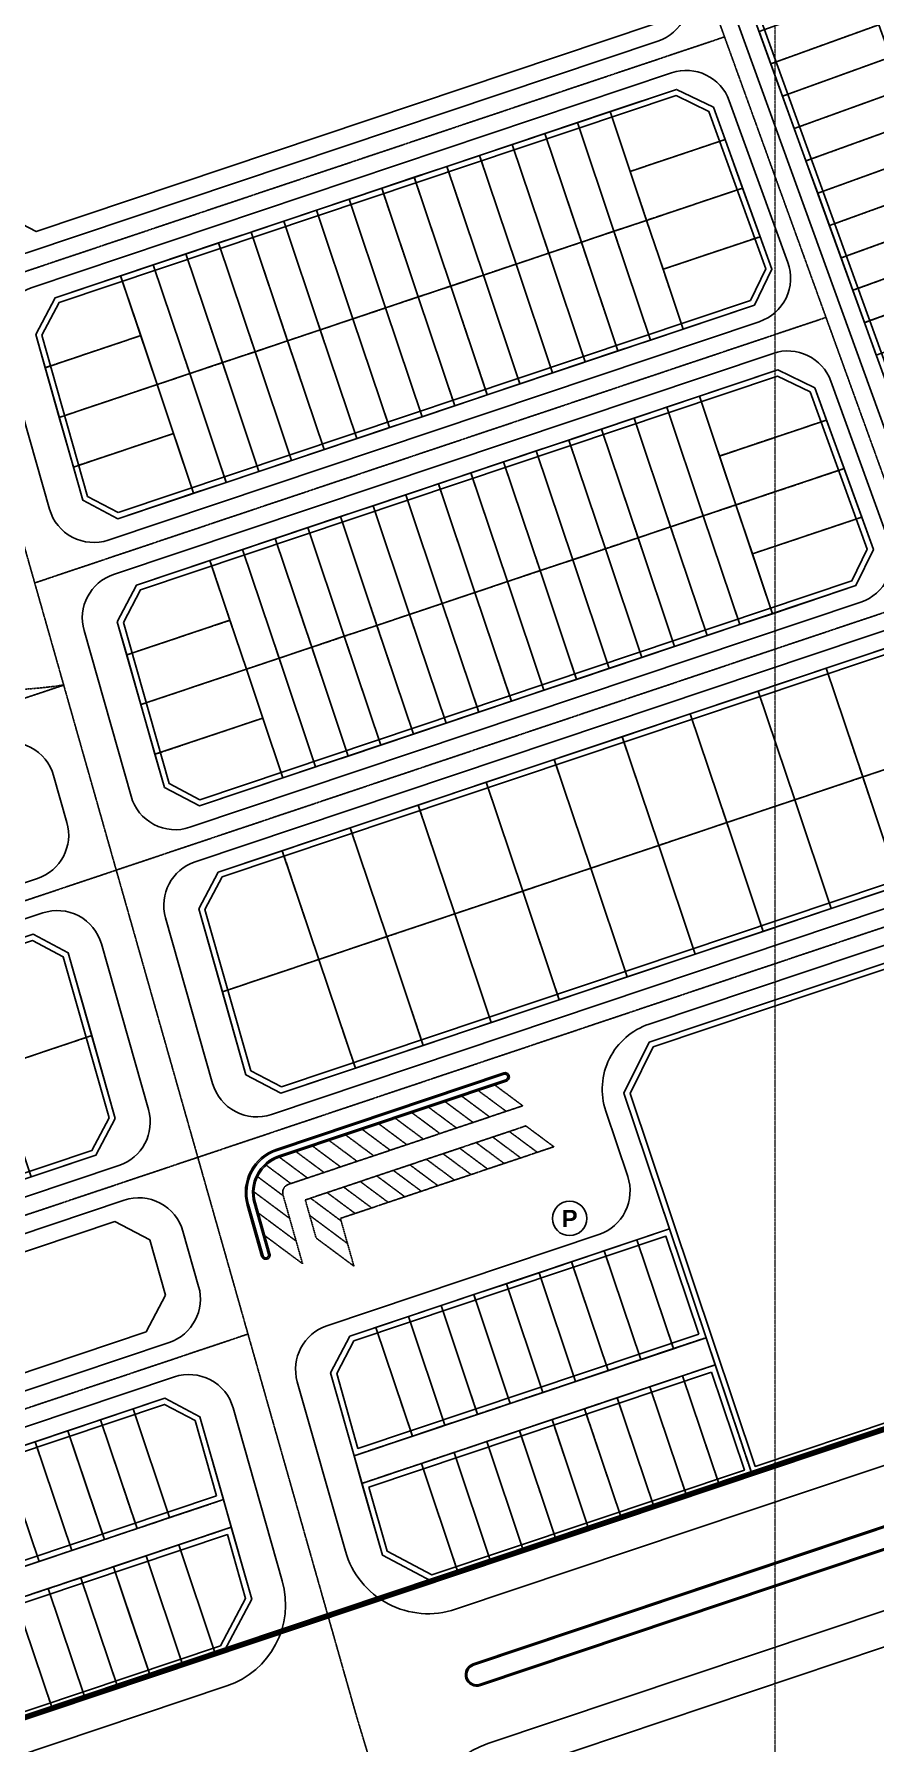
# Model space of a CAD drawing. Header units: millimetres. Extents: x 403824132 to 733479728, y 1974822364 to 2151530530.
# Drawn here: x 568302657 to 568449682, y 2062794465 to 2063093394 of the extents above; entities that cross this region are included whole.
import ezdxf
from ezdxf.enums import TextEntityAlignment as Align

# ---------------------------------------------------------------- set-up
doc = ezdxf.new("R2010")
doc.units = ezdxf.units.MM
for name, pattern in [('ACAD_ISO10W100', [18.5, 12, -3, 0.5, -3]), ('CENTER', [3, 1.5, -0.5, 0.5, -0.5]), ('DOT', [0.25, 0, -0.25]), ('HIDDEN', [0.75, 0.5, -0.25])]:
    doc.linetypes.add(name, pattern=pattern)
doc.layers.add('boDnv', color=54, linetype='Continuous', lineweight=25)
doc.layers.add('E- RANH GIOI', color=1, linetype='CENTER', lineweight=13)
for name, color, linetype in [('BoThamCo', 94, 'Continuous'), ('ChiaLo', 128, 'CENTER'), ('datOBt', 42, 'Continuous'), ('datoHonHop', 42, 'Continuous'), ('datOlienke', 42, 'Continuous'), ('ghi_chu', 7, 'Continuous'), ('LogDg', 7, 'Continuous'), ('loKBT', 42, 'Continuous'), ('LoLK', 6, 'Continuous'), ('RANHGIOI', 2, 'HIDDEN'), ('TimDg', 222, 'Continuous'), ('ViaHeS', 32, 'Continuous')]:
    doc.layers.add(name, color=color, linetype=linetype)
doc.styles.add('ARIALB', font='', dxfattribs={"width": 0.75})
doc.styles.add('rms', font='romans.shx', dxfattribs={"width": 0.7, "bigfont": 'vns.shx'})
doc.styles.get('ARIALB').set_extended_font_data('.VnArialH', bold=True)
doc.linetypes.add('ADL', pattern='A,0.125,-0.15,["++",rms,S=0.5,R=0,X=0,Y=-0.2245],-1.35,1.125', length=2.75)

# ---------------------------------------------------------------- blocks, each defined once
blk = doc.blocks.new('dsl')
at = {"color": 158, "linetype": 'DOT'}
blk.add_wipeout([(0, 1.5), (0.34, 1.46), (0.73, 1.31), (1.02, 1.1), (1.23, 0.85), (1.35, 0.64), (1.44, 0.41), (1.5, 0), (1.44, -0.42), (1.33, -0.7), (1.15, -0.96), (0.91, -1.19), (0.61, -1.37), (0.38, -1.45), (0, -1.5), (-0.46, -1.43), (-0.79, -1.27), (-1.14, -0.97), (-1.32, -0.72), (-1.43, -0.46), (-1.49, -0.14), (-1.5, 0), (-1.46, 0.34), (-1.34, 0.68), (-1.17, 0.94), (-0.92, 1.19), (-0.63, 1.36), (-0.25, 1.48)], dxfattribs=at).dxf.layer = 'ghi_chu'
at = {"layer": 'ghi_chu', "color": 32}
blk.add_circle((0, 0), 1.5, dxfattribs=at)
at = {"layer": 'ghi_chu', "style": 'ARIALB'}
blk.add_attdef('01', text='', height=1.5, dxfattribs=at).set_placement((0, -0.75), align=Align.CENTER)

msp = doc.modelspace()

# ---------------------------------------------------------------- linework, layer by layer
at = {"layer": 'boDnv', "color": 10, "linetype": 'ADL', "ltscale": 0.25, "elevation": 0}
for points in [[(568467384, 2063005016), (568461658, 2063007782), (568419491, 2063124366), (568422150, 2063130037), (568449674, 2063139992), (568455346, 2063137334), (568497825, 2063019885), (568495143, 2063014332)], [(568317373, 2063009708), (568427915, 2063046805), (568430598, 2063052358), (568420639, 2063079893), (568414913, 2063082659), (568307013, 2063046448), (568304002, 2063040737), (568312007, 2063012537)], [(568438389, 2063030816), (568432663, 2063033582), (568321277, 2062996201), (568318265, 2062990489), (568326270, 2062962290), (568331636, 2062959460), (568445666, 2062997728), (568448348, 2063003281)], [(568345900, 2062909213), (568340534, 2062912042), (568332529, 2062940242), (568335540, 2062945954), (568499890, 2063001109), (568505616, 2062998343), (568515575, 2062970808), (568512893, 2062965255)], [(568315756, 2062903798), (568312745, 2062898086), (568193750, 2062858152), (568188142, 2062860942), (568178830, 2062888691), (568181620, 2062894299), (568302385, 2062934827), (568307751, 2062931998)], [(568421128, 2062859316), (568361209, 2062839208), (568364399, 2062827973), (568372215, 2062823851), (568426874, 2062842194)], [(568334530, 2062837663), (568330793, 2062850829), (568325427, 2062853658), (568208434, 2062814396), (568205645, 2062808788), (568209982, 2062795865)], [(568335256, 2062811448), (568339621, 2062819728), (568336450, 2062830899), (568212216, 2062789207), (568216553, 2062776284), (568222161, 2062773494)]]:
    msp.add_lwpolyline(points, close=True, dxfattribs=at)
msp.add_lwpolyline([(568519119, 2062884102, -0.1211185), (568529260, 2062906857, 0.2573061), (568532131, 2062925034), (568523367, 2062949266), (568517641, 2062952031), (568410935, 2062916222), (568406882, 2062908073), (568428776, 2062842833), (568477395, 2062859149, 0.0079745), (568506996, 2062869611, 0.2651941)], format="xyb", close=True, dxfattribs=at)
at = {"layer": 'BoThamCo', "elevation": 0}
for points in [[(568413934, 2063101379), (568406932, 2063120741), (568400390, 2063124122), (568292938, 2063094406), (568289473, 2063088242), (568296895, 2063062097), (568303021, 2063058867), (568410885, 2063095065)], [(568322223, 2062866342), (568325609, 2062872764), (568322863, 2062882438), (568316737, 2062885668), (568268847, 2062869596), (568265687, 2062863244), (568268880, 2062853732), (568275232, 2062850572)]]:
    msp.add_lwpolyline(points, close=True, dxfattribs=at)
for points in [[(568345150, 2062898113, 0.4004581), (568340143, 2062888618), (568342681, 2062879679, 0.4142136), (568343300, 2062879333, 0.4142136), (568343646, 2062879953), (568341109, 2062888892, -0.4004581), (568345469, 2062897162), (568385170, 2062910485, 0.4142136), (568385486, 2062911121, 0.4142136), (568384851, 2062911437)], [(568484019, 2062839412, 0.0100223), (568521951, 2062852993, 0.9907412), (568520671, 2062856263, -0.0100142), (568482902, 2062842741), (568379519, 2062808046, 1), (568380636, 2062804717)]]:
    msp.add_lwpolyline(points, format="xyb", close=True, dxfattribs=at)
at = {"layer": 'ChiaLo', "ltscale": 5, "elevation": 0}
for points in [[(568431500, 2063088213), (568469242, 2063101863)], [(568433548, 2063082551), (568471289, 2063096202)], [(568435595, 2063076890), (568473337, 2063090541)], [(568437643, 2063071229), (568475384, 2063084879)], [(568416155, 2063041800), (568403386, 2063079849)], [(568439691, 2063065568), (568477432, 2063079218)], [(568404740, 2063037969), (568391971, 2063076018)], [(568410447, 2063039885), (568397679, 2063077933)], [(568399033, 2063036054), (568386264, 2063074103)], [(568423492, 2063074954), (568406897, 2063069385)], [(568441738, 2063059906), (568479480, 2063073557)], [(568387618, 2063032223), (568374849, 2063070272)], [(568393326, 2063034139), (568380557, 2063072187)], [(568381911, 2063030308), (568369142, 2063068357)], [(568443786, 2063054245), (568481527, 2063067896)], [(568426564, 2063066460), (568307043, 2063026349)], [(568370496, 2063026477), (568357727, 2063064526)], [(568376204, 2063028393), (568363435, 2063066441)], [(568359082, 2063022647), (568346313, 2063060695)], [(568364789, 2063024562), (568352020, 2063062611)], [(568445833, 2063048584), (568483575, 2063062235)], [(568353374, 2063020731), (568340605, 2063058780)], [(568429636, 2063057966), (568412643, 2063052263)], [(568341960, 2063016901), (568329191, 2063054949)], [(568347667, 2063018816), (568334898, 2063056865)], [(568447881, 2063042923), (568485622, 2063056573)], [(568336252, 2063014985), (568323484, 2063053034)], [(568330545, 2063013070), (568317776, 2063051119)], [(568321288, 2063040655), (568304574, 2063035046)], [(568426065, 2062990092), (568413296, 2063028140)], [(568431772, 2062992007), (568419003, 2063030056)], [(568420357, 2062988176), (568407588, 2063026225)], [(568441242, 2063025877), (568422514, 2063019592)], [(568327034, 2063023533), (568309511, 2063017653)], [(568408943, 2062984346), (568396174, 2063022394)], [(568414650, 2062986261), (568401881, 2063024310)], [(568403235, 2062982430), (568390466, 2063020479)], [(568444315, 2063017383), (568321306, 2062976102)], [(568391821, 2062978600), (568379052, 2063016648)], [(568397528, 2062980515), (568384759, 2063018564)], [(568380406, 2062974769), (568367637, 2063012818)], [(568386113, 2062976684), (568373344, 2063014733)], [(568374699, 2062972853), (568361930, 2063010902)], [(568363284, 2062969023), (568350515, 2063007072)], [(568368991, 2062970938), (568356222, 2063008987)], [(568447387, 2063008889), (568428260, 2063002470)], [(568357577, 2062967107), (568344808, 2063005156)], [(568346162, 2062963277), (568333393, 2063001325)], [(568351870, 2062965192), (568339101, 2063003241)], [(568336905, 2062990862), (568318838, 2062984799)], [(568511542, 2062984910), (568335570, 2062925855)], [(568441180, 2062982464), (568453949, 2062944415)], [(568429290, 2062978474), (568442059, 2062940425)], [(568417399, 2062974483), (568430168, 2062936435)], [(568342651, 2062973740), (568323775, 2062967406)], [(568405509, 2062970493), (568418278, 2062932444)], [(568393619, 2062966503), (568406388, 2062928454)], [(568381729, 2062962513), (568394498, 2062924464)], [(568369838, 2062958522), (568382607, 2062920473)], [(568357948, 2062954532), (568370717, 2062916483)], [(568346058, 2062950542), (568358827, 2062912493)], [(568312715, 2062918185), (568182535, 2062874497)], [(568413779, 2062884367), (568420163, 2062865343), (568358611, 2062844686)], [(568408072, 2062882452), (568414456, 2062863427)], [(568396657, 2062878621), (568403041, 2062859597)], [(568402364, 2062880536), (568408749, 2062861512)], [(568390950, 2062876706), (568397334, 2062857681)], [(568379535, 2062872875), (568385920, 2062853851)], [(568385242, 2062874790), (568391627, 2062855766)], [(568373828, 2062870960), (568380212, 2062851935)], [(568362413, 2062867129), (568368798, 2062848105)], [(568368120, 2062869044), (568374505, 2062850020)], [(568359983, 2062839855), (568421760, 2062860587), (568428144, 2062841562)], [(568416052, 2062858671), (568422437, 2062839647)], [(568404638, 2062854841), (568411022, 2062835816)], [(568410345, 2062856756), (568416729, 2062837732)], [(568319965, 2062852884), (568326349, 2062833859)], [(568398930, 2062852925), (568405315, 2062833901)], [(568308550, 2062849053), (568314935, 2062830029)], [(568314258, 2062850968), (568320642, 2062831944)], [(568387516, 2062849095), (568393900, 2062830070)], [(568393223, 2062851010), (568399607, 2062831986)], [(568302843, 2062847138), (568309228, 2062828113)], [(568376101, 2062845264), (568382486, 2062826240)], [(568381808, 2062847179), (568388193, 2062828155)], [(568297136, 2062845222), (568303520, 2062826198)], [(568370394, 2062843349), (568376778, 2062824324)], [(568335757, 2062837016), (568209350, 2062794595)], [(568337128, 2062832185), (568210946, 2062789839)], [(568327946, 2062829103), (568334330, 2062810079)], [(568316531, 2062825273), (568322915, 2062806248)], [(568322238, 2062827188), (568328623, 2062808164)], [(568305116, 2062821442), (568311501, 2062802417)], [(568310824, 2062823357), (568317208, 2062804333)], [(568299409, 2062819527), (568305794, 2062800502)]]:
    msp.add_lwpolyline(points, dxfattribs=at)
at = {"layer": 'datOBt', "elevation": 0}
for points in [[(568345812, 2062908125), (568339686, 2062911355), (568331454, 2062940355), (568334840, 2062946777), (568499959, 2063002190), (568506421, 2062999068), (568516663, 2062970752), (568513613, 2062964438)], [(568316831, 2062903685), (568313445, 2062897263), (568193675, 2062857069), (568187323, 2062860229), (568177746, 2062888765), (568180906, 2062895118), (568302473, 2062935915), (568308599, 2062932685)]]:
    msp.add_lwpolyline(points, close=True, dxfattribs=at)
at = {"layer": 'datoHonHop', "linetype": 'ByBlock', "elevation": 0}
msp.add_lwpolyline([(568520107, 2062883925, -0.1211185), (568530053, 2062906241, 0.2573061), (568533075, 2062925375), (568524171, 2062949991), (568517709, 2062953113), (568410222, 2062917041), (568405798, 2062908148), (568428144, 2062841562), (568477715, 2062858198, 0.0079745), (568507345, 2062868671, 0.2651941)], format="xyb", close=True, dxfattribs=at)
at = {"layer": 'datOlienke', "elevation": 0}
for points in [[(568467315, 2063003935), (568460853, 2063007057), (568418406, 2063124415), (568421418, 2063130839), (568449724, 2063141077), (568456148, 2063138066), (568498912, 2063019829), (568495862, 2063013515)], [(568317285, 2063008620), (568428635, 2063045988), (568431685, 2063052302), (568421443, 2063080618), (568414981, 2063083740), (568306313, 2063047271), (568302927, 2063040849), (568311159, 2063011850)], [(568439194, 2063031541), (568432731, 2063034663), (568320576, 2062997024), (568317190, 2062990602), (568325422, 2062961602), (568331548, 2062958372), (568446386, 2062996911), (568449435, 2063003225)], [(568421760, 2062860587), (568359983, 2062839855), (568363551, 2062827285), (568372127, 2062822763), (568428144, 2062841562)], [(568335757, 2062837016), (568331641, 2062851516), (568325515, 2062854746), (568207721, 2062815215), (568204561, 2062808863), (568209350, 2062794595)], [(568335956, 2062810624), (568340696, 2062819616), (568337128, 2062832185), (568210946, 2062789839), (568215734, 2062775570), (568222086, 2062772410)]]:
    msp.add_lwpolyline(points, close=True, dxfattribs=at)
at = {"layer": 'E- RANH GIOI'}
msp.add_lwpolyline([(568432268, 2063350418), (569127178, 2063350418), (569127178, 2062762666), (568432268, 2062762666)], close=True, dxfattribs=at)
at = {"layer": 'LogDg', "elevation": 0}
for points in [[(568420394, 2063133670), (568451531, 2063144932, -0.4142136), (568461809, 2063140113), (568504557, 2063021922, -0.4210432), (568499562, 2063011582), (568468164, 2063001045, -0.4074168), (568458062, 2063005924), (568415576, 2063123392, -0.4142136)], [(568289268, 2063096514), (568399947, 2063127122, -0.3917686), (568409635, 2063122116), (568416725, 2063102514, -0.4210432), (568411730, 2063092174), (568301352, 2063055132, -0.4281041), (568291076, 2063060550), (568283686, 2063086585, -0.4162015)], [(568319604, 2062960055, 0.4281041), (568329879, 2062954637), (568447231, 2062994020, 0.4210432), (568452226, 2063004360), (568441985, 2063032674, 0.4074168), (568431883, 2063037553), (568316543, 2062998846, 0.4004581), (568311375, 2062989044)], [(568330806, 2062948598, 0.4004581), (568325638, 2062938797), (568333867, 2062909808, 0.4281041), (568344143, 2062904390), (568517313, 2062962505, 0.4210432), (568522307, 2062972845), (568512067, 2063001159, 0.4074168), (568501965, 2063006038)], [(568224002, 2062766703), (568336363, 2062804411, 0.4004581), (568346053, 2062822789), (568337459, 2062853064, 0.4281041), (568327184, 2062858481), (568206764, 2062818069, 0.4142136), (568201708, 2062807905), (568213838, 2062771759, 0.4142136)], [(568484099, 2062839174, 0.0100229), (568522043, 2062852759, 0.9913355), (568520582, 2062856498, -0.0100142), (568482822, 2062842979), (568379439, 2062808284, 1), (568380716, 2062804479)]]:
    msp.add_lwpolyline(points, format="xyb", close=True, dxfattribs=at)
for points in [[(568424235, 2063081751, 0.4074168), (568414133, 2063086630), (568302279, 2063049093, 0.4004581), (568297111, 2063039291), (568305340, 2063010302, 0.4281041), (568315616, 2063004884), (568429481, 2063043097, 0.4210432), (568434475, 2063053437), (568424235, 2063081751)], [(568252822, 2062986932, -0.2193632), (568257430, 2062982041), (568262655, 2062966473, 0.4142136), (568272818, 2062961417), (568295776, 2062969122, -0.4281041), (568306052, 2062963704), (568308383, 2062955491, -0.4004581), (568303215, 2062945689), (568178033, 2062903679, -0.4142136), (568167870, 2062908734), (568142743, 2062983607, -0.4208282), (568147317, 2062992549, -0.1728138), (568249261, 2062988368), (568252822, 2062986932)], [(568322647, 2062905243), (568314418, 2062934232, 0.4281041), (568304142, 2062939650), (568179949, 2062897971, 0.4142136), (568174893, 2062887808), (568184470, 2062859271, 0.4142136), (568194633, 2062854215), (568317479, 2062895442, 0.4004581), (568322647, 2062905243)], [(568345070, 2062898351, 0.4004581), (568339902, 2062888549), (568342440, 2062879610, 0.4142136), (568343369, 2062879092, 0.4142136), (568343887, 2062880021), (568341350, 2062888960, -0.4004581), (568345549, 2062896924), (568385250, 2062910248, 0.4142136), (568385724, 2062911200, 0.4142136), (568384771, 2062911674), (568345070, 2062898351)], [(568328682, 2062883985), (568331425, 2062874322, -0.4004581), (568326257, 2062864520), (568276190, 2062847718, -0.4142136), (568266026, 2062852774), (568262834, 2062862286, -0.4142136), (568267890, 2062872450), (568318406, 2062889403, -0.4281041), (568328682, 2062883985)], [(568487267, 2062829653), (568382007, 2062794328, 0.4052568), (568372386, 2062775712), (568381315, 2062746128), (568369788, 2062742649), (568361233, 2062770995, 0.4232274), (568342037, 2062780915), (568255374, 2062751831, 0.4065199), (568250253, 2062741869), (568264535, 2062695280), (568255901, 2062692634), (568241813, 2062738591, 0.4219493), (568231585, 2062743848), (568104688, 2062701262, 0.3468311), (568099246, 2062692943), (568100270, 2062681382, 0.1098508), (568109755, 2062651486), (568104549, 2062648463, -0.1098508), (568094274, 2062680850)]]:
    msp.add_lwpolyline(points, format="xyb", dxfattribs=at)
at = {"layer": 'loKBT', "elevation": 0}
for points in [[(568453070, 2062986454), (568441180, 2062982464), (568447564, 2062963440), (568459454, 2062967430)], [(568441180, 2062982464), (568429290, 2062978474), (568435674, 2062959449), (568447564, 2062963440)], [(568429290, 2062978474), (568417399, 2062974483), (568423784, 2062955459), (568435674, 2062959449)], [(568417399, 2062974483), (568405509, 2062970493), (568411894, 2062951469), (568423784, 2062955459)], [(568405509, 2062970493), (568393619, 2062966503), (568400003, 2062947478), (568411894, 2062951469)], [(568393619, 2062966503), (568381729, 2062962513), (568388113, 2062943488), (568400003, 2062947478)], [(568459454, 2062967430), (568447564, 2062963440), (568453949, 2062944415), (568465839, 2062948406)], [(568381729, 2062962513), (568369838, 2062958522), (568376223, 2062939498), (568388113, 2062943488)], [(568447564, 2062963440), (568435674, 2062959449), (568442059, 2062940425), (568453949, 2062944415)], [(568435674, 2062959449), (568423784, 2062955459), (568430168, 2062936435), (568442059, 2062940425)], [(568369838, 2062958522), (568357948, 2062954532), (568364333, 2062935508), (568376223, 2062939498)], [(568357948, 2062954532), (568346058, 2062950542), (568352442, 2062931517), (568364333, 2062935508)], [(568423784, 2062955459), (568411894, 2062951469), (568418278, 2062932444), (568430168, 2062936435)], [(568346058, 2062950542), (568334840, 2062946777), (568331454, 2062940355), (568335570, 2062925855), (568352442, 2062931517)], [(568411894, 2062951469), (568400003, 2062947478), (568406388, 2062928454), (568418278, 2062932444)], [(568400003, 2062947478), (568388113, 2062943488), (568394498, 2062924464), (568406388, 2062928454)], [(568388113, 2062943488), (568376223, 2062939498), (568382607, 2062920473), (568394498, 2062924464)], [(568376223, 2062939498), (568364333, 2062935508), (568370717, 2062916483), (568382607, 2062920473)], [(568308599, 2062932685), (568302473, 2062935915), (568289345, 2062931509), (568295730, 2062912485), (568312715, 2062918185)], [(568364333, 2062935508), (568352442, 2062931517), (568358827, 2062912493), (568370717, 2062916483)], [(568352442, 2062931517), (568335570, 2062925855), (568339686, 2062911355), (568345812, 2062908125), (568358827, 2062912493)], [(568312715, 2062918185), (568295730, 2062912485), (568302114, 2062893460), (568313445, 2062897263), (568316831, 2062903685)]]:
    msp.add_lwpolyline(points, close=True, dxfattribs=at)
at = {"layer": 'LoLK', "elevation": 0}
for points in [[(568448323, 2063100699), (568429453, 2063093874), (568431500, 2063088213), (568450371, 2063095038)], [(568450371, 2063095038), (568431500, 2063088213), (568433548, 2063082551), (568452419, 2063089377)], [(568454466, 2063083715), (568452419, 2063089377), (568433548, 2063082551), (568435595, 2063076890)], [(568421443, 2063080618), (568414981, 2063083740), (568403386, 2063079849), (568406897, 2063069385), (568423492, 2063074954)], [(568454466, 2063083715), (568435595, 2063076890), (568437643, 2063071229), (568456514, 2063078054)], [(568403386, 2063079849), (568397679, 2063077933), (568404063, 2063058909), (568409770, 2063060824), (568406897, 2063069385)], [(568391971, 2063076018), (568386264, 2063074103), (568392648, 2063055078), (568398356, 2063056994)], [(568397679, 2063077933), (568391971, 2063076018), (568398356, 2063056994), (568404063, 2063058909)], [(568456514, 2063078054), (568437643, 2063071229), (568439691, 2063065568), (568458561, 2063072393)], [(568386264, 2063074103), (568380557, 2063072187), (568386941, 2063053163), (568392648, 2063055078)], [(568423492, 2063074954), (568406897, 2063069385), (568409770, 2063060824), (568426564, 2063066460)], [(568374849, 2063070272), (568369142, 2063068357), (568375526, 2063049332), (568381234, 2063051248)], [(568380557, 2063072187), (568374849, 2063070272), (568381234, 2063051248), (568386941, 2063053163)], [(568458561, 2063072393), (568439691, 2063065568), (568441738, 2063059906), (568460609, 2063066732)], [(568369142, 2063068357), (568363435, 2063066441), (568369819, 2063047417), (568375526, 2063049332)], [(568460609, 2063066732), (568441738, 2063059906), (568443786, 2063054245), (568462656, 2063061071)], [(568357727, 2063064526), (568352020, 2063062611), (568358405, 2063043586), (568364112, 2063045502)], [(568363435, 2063066441), (568357727, 2063064526), (568364112, 2063045502), (568369819, 2063047417)], [(568426564, 2063066460), (568409770, 2063060824), (568412643, 2063052263), (568429636, 2063057966)], [(568346313, 2063060695), (568340605, 2063058780), (568346990, 2063039756), (568352697, 2063041671)], [(568352020, 2063062611), (568346313, 2063060695), (568352697, 2063041671), (568358405, 2063043586)], [(568409770, 2063060824), (568404063, 2063058909), (568410447, 2063039885), (568416155, 2063041800), (568412643, 2063052263)], [(568462656, 2063061071), (568443786, 2063054245), (568445833, 2063048584), (568464704, 2063055409)], [(568340605, 2063058780), (568334898, 2063056865), (568341283, 2063037840), (568346990, 2063039756)], [(568404063, 2063058909), (568398356, 2063056994), (568404740, 2063037969), (568410447, 2063039885)], [(568431685, 2063052302), (568429636, 2063057966), (568412643, 2063052263), (568416155, 2063041800), (568428635, 2063045988)], [(568329191, 2063054949), (568323484, 2063053034), (568329868, 2063034010), (568335575, 2063035925)], [(568334898, 2063056865), (568329191, 2063054949), (568335575, 2063035925), (568341283, 2063037840)], [(568392648, 2063055078), (568386941, 2063053163), (568393326, 2063034139), (568399033, 2063036054)], [(568398356, 2063056994), (568392648, 2063055078), (568399033, 2063036054), (568404740, 2063037969)], [(568464704, 2063055409), (568445833, 2063048584), (568447881, 2063042923), (568466752, 2063049748)], [(568323484, 2063053034), (568317776, 2063051119), (568324161, 2063032094), (568329868, 2063034010)], [(568386941, 2063053163), (568381234, 2063051248), (568387618, 2063032223), (568393326, 2063034139)], [(568317776, 2063051119), (568306313, 2063047271), (568302927, 2063040849), (568304574, 2063035046), (568321288, 2063040655)], [(568375526, 2063049332), (568369819, 2063047417), (568376204, 2063028393), (568381911, 2063030308)], [(568381234, 2063051248), (568375526, 2063049332), (568381911, 2063030308), (568387618, 2063032223)], [(568468799, 2063044087), (568466752, 2063049748), (568447881, 2063042923), (568449928, 2063037262)], [(568369819, 2063047417), (568364112, 2063045502), (568370496, 2063026477), (568376204, 2063028393)], [(568358405, 2063043586), (568352697, 2063041671), (568359082, 2063022647), (568364789, 2063024562)], [(568364112, 2063045502), (568358405, 2063043586), (568364789, 2063024562), (568370496, 2063026477)], [(568321288, 2063040655), (568304574, 2063035046), (568307043, 2063026349), (568324161, 2063032094)], [(568346990, 2063039756), (568341283, 2063037840), (568347667, 2063018816), (568353374, 2063020731)], [(568352697, 2063041671), (568346990, 2063039756), (568353374, 2063020731), (568359082, 2063022647)], [(568341283, 2063037840), (568335575, 2063035925), (568341960, 2063016901), (568347667, 2063018816)], [(568329868, 2063034010), (568324161, 2063032094), (568330545, 2063013070), (568336252, 2063014985)], [(568335575, 2063035925), (568329868, 2063034010), (568336252, 2063014985), (568341960, 2063016901)], [(568439194, 2063031541), (568432731, 2063034663), (568419003, 2063030056), (568422514, 2063019592), (568441242, 2063025877)], [(568324161, 2063032094), (568307043, 2063026349), (568309511, 2063017653), (568327034, 2063023533)], [(568413296, 2063028140), (568407588, 2063026225), (568413973, 2063007201), (568419680, 2063009116)], [(568419003, 2063030056), (568413296, 2063028140), (568419680, 2063009116), (568425387, 2063011031)], [(568407588, 2063026225), (568401881, 2063024310), (568408265, 2063005285), (568413973, 2063007201)], [(568441242, 2063025877), (568422514, 2063019592), (568425387, 2063011031), (568444315, 2063017383)], [(568327034, 2063023533), (568309511, 2063017653), (568311159, 2063011850), (568317285, 2063008620), (568330545, 2063013070)], [(568396174, 2063022394), (568390466, 2063020479), (568396851, 2063001455), (568402558, 2063003370)], [(568401881, 2063024310), (568396174, 2063022394), (568402558, 2063003370), (568408265, 2063005285)], [(568390466, 2063020479), (568384759, 2063018564), (568391144, 2062999539), (568396851, 2063001455)], [(568379052, 2063016648), (568373344, 2063014733), (568379729, 2062995709), (568385436, 2062997624)], [(568384759, 2063018564), (568379052, 2063016648), (568385436, 2062997624), (568391144, 2062999539)], [(568444315, 2063017383), (568425387, 2063011031), (568428260, 2063002470), (568447387, 2063008889)], [(568367637, 2063012818), (568361930, 2063010902), (568368314, 2062991878), (568374022, 2062993793)], [(568373344, 2063014733), (568367637, 2063012818), (568374022, 2062993793), (568379729, 2062995709)], [(568361930, 2063010902), (568356222, 2063008987), (568362607, 2062989962), (568368314, 2062991878)], [(568425387, 2063011031), (568419680, 2063009116), (568426065, 2062990092), (568431772, 2062992007)], [(568350515, 2063007072), (568344808, 2063005156), (568351192, 2062986132), (568356900, 2062988047)], [(568356222, 2063008987), (568350515, 2063007072), (568356900, 2062988047), (568362607, 2062989962)], [(568413973, 2063007201), (568408265, 2063005285), (568414650, 2062986261), (568420357, 2062988176)], [(568419680, 2063009116), (568413973, 2063007201), (568420357, 2062988176), (568426065, 2062990092)], [(568449435, 2063003225), (568447387, 2063008889), (568428260, 2063002470), (568431772, 2062992007), (568446386, 2062996911)], [(568344808, 2063005156), (568339101, 2063003241), (568345485, 2062984216), (568351192, 2062986132)], [(568408265, 2063005285), (568402558, 2063003370), (568408943, 2062984346), (568414650, 2062986261)], [(568333393, 2063001325), (568320576, 2062997024), (568317190, 2062990602), (568318838, 2062984799), (568336905, 2062990862)], [(568339101, 2063003241), (568333393, 2063001325), (568336905, 2062990862), (568339778, 2062982301), (568345485, 2062984216)], [(568396851, 2063001455), (568391144, 2062999539), (568397528, 2062980515), (568403235, 2062982430)], [(568402558, 2063003370), (568396851, 2063001455), (568403235, 2062982430), (568408943, 2062984346)], [(568391144, 2062999539), (568385436, 2062997624), (568391821, 2062978600), (568397528, 2062980515)], [(568379729, 2062995709), (568374022, 2062993793), (568380406, 2062974769), (568386113, 2062976684)], [(568385436, 2062997624), (568379729, 2062995709), (568386113, 2062976684), (568391821, 2062978600)], [(568368314, 2062991878), (568362607, 2062989962), (568368991, 2062970938), (568374699, 2062972853)], [(568374022, 2062993793), (568368314, 2062991878), (568374699, 2062972853), (568380406, 2062974769)], [(568336905, 2062990862), (568318838, 2062984799), (568321306, 2062976102), (568339778, 2062982301)], [(568362607, 2062989962), (568356900, 2062988047), (568363284, 2062969023), (568368991, 2062970938)], [(568351192, 2062986132), (568345485, 2062984216), (568351870, 2062965192), (568357577, 2062967107)], [(568356900, 2062988047), (568351192, 2062986132), (568357577, 2062967107), (568363284, 2062969023)], [(568345485, 2062984216), (568339778, 2062982301), (568342651, 2062973740), (568346162, 2062963277), (568351870, 2062965192)], [(568339778, 2062982301), (568321306, 2062976102), (568323775, 2062967406), (568342651, 2062973740)], [(568342651, 2062973740), (568323775, 2062967406), (568325422, 2062961602), (568331548, 2062958372), (568346162, 2062963277)], [(568413779, 2062884367), (568408072, 2062882452), (568414456, 2062863427), (568420163, 2062865343)], [(568408072, 2062882452), (568402364, 2062880536), (568408749, 2062861512), (568414456, 2062863427)], [(568396657, 2062878621), (568390950, 2062876706), (568397334, 2062857681), (568403041, 2062859597)], [(568402364, 2062880536), (568396657, 2062878621), (568403041, 2062859597), (568408749, 2062861512)], [(568390950, 2062876706), (568385242, 2062874790), (568391627, 2062855766), (568397334, 2062857681)], [(568379535, 2062872875), (568373828, 2062870960), (568380212, 2062851935), (568385920, 2062853851)], [(568385242, 2062874790), (568379535, 2062872875), (568385920, 2062853851), (568391627, 2062855766)], [(568373828, 2062870960), (568368120, 2062869044), (568374505, 2062850020), (568380212, 2062851935)], [(568362413, 2062867129), (568357881, 2062865608), (568354495, 2062859186), (568358611, 2062844686), (568368798, 2062848105)], [(568368120, 2062869044), (568362413, 2062867129), (568368798, 2062848105), (568374505, 2062850020)], [(568421760, 2062860587), (568416052, 2062858671), (568422437, 2062839647), (568428144, 2062841562)], [(568416052, 2062858671), (568410345, 2062856756), (568416729, 2062837732), (568422437, 2062839647)], [(568331641, 2062851516), (568325515, 2062854746), (568319965, 2062852884), (568326349, 2062833859), (568335757, 2062837016)], [(568404638, 2062854841), (568398930, 2062852925), (568405315, 2062833901), (568411022, 2062835816)], [(568410345, 2062856756), (568404638, 2062854841), (568411022, 2062835816), (568416729, 2062837732)], [(568319965, 2062852884), (568314258, 2062850968), (568320642, 2062831944), (568326349, 2062833859)], [(568398930, 2062852925), (568393223, 2062851010), (568399607, 2062831986), (568405315, 2062833901)], [(568312062, 2062838590), (568308550, 2062849053), (568302843, 2062847138), (568309228, 2062828113), (568314935, 2062830029)], [(568314258, 2062850968), (568308550, 2062849053), (568314935, 2062830029), (568320642, 2062831944)], [(568387516, 2062849095), (568381808, 2062847179), (568388193, 2062828155), (568393900, 2062830070)], [(568393223, 2062851010), (568387516, 2062849095), (568393900, 2062830070), (568399607, 2062831986)], [(568302843, 2062847138), (568297136, 2062845222), (568303520, 2062826198), (568309228, 2062828113)], [(568376101, 2062845264), (568370394, 2062843349), (568376778, 2062824324), (568382486, 2062826240)], [(568381808, 2062847179), (568376101, 2062845264), (568382486, 2062826240), (568388193, 2062828155)], [(568297136, 2062845222), (568291428, 2062843307), (568297813, 2062824283), (568303520, 2062826198)], [(568370394, 2062843349), (568359983, 2062839855), (568363551, 2062827285), (568372127, 2062822763), (568376778, 2062824324)], [(568337128, 2062832185), (568327946, 2062829103), (568334330, 2062810079), (568335956, 2062810624), (568340696, 2062819616)], [(568327946, 2062829103), (568322238, 2062827188), (568328623, 2062808164), (568334330, 2062810079)], [(568319404, 2062816712), (568316531, 2062825273), (568310824, 2062823357), (568317208, 2062804333), (568322915, 2062806248)], [(568322238, 2062827188), (568316531, 2062825273), (568322915, 2062806248), (568328623, 2062808164)], [(568305116, 2062821442), (568299409, 2062819527), (568305794, 2062800502), (568311501, 2062802418)], [(568310824, 2062823357), (568305116, 2062821442), (568311501, 2062802418), (568317208, 2062804333)], [(568299409, 2062819527), (568293702, 2062817611), (568300086, 2062798587), (568305794, 2062800502)]]:
    msp.add_lwpolyline(points, close=True, dxfattribs=at)
at = {"layer": 'TimDg', "linetype": 'ACAD_ISO10W100', "ltscale": 0.75, "elevation": 0}
for points in [[(568458899, 2062994760), (568371340, 2063236846)], [(568244714, 2063201827), (568358979, 2062799301)], [(568288484, 2063047638), (568423398, 2063092915)], [(568441148, 2063043838), (568302747, 2062997391)], [(568258381, 2062988669), (568266147, 2062965529), (568307822, 2062979514)], [(568340052, 2062865975), (568195343, 2062817411)], [(568358979, 2062799301), (568382937, 2062719919)]]:
    msp.add_lwpolyline(points, dxfattribs=at)
for points in [[(568168528, 2062897313), (568512994, 2063012915, 0.0508293), (568518554, 2063015433), (568751846, 2063151162)], [(567986628, 2062913420), (568042047, 2062945048, -0.0071825), (568045946, 2062947199), (568117843, 2062985536), (568141283, 2062993727, -0.1818206), (568250387, 2062991160), (568267578, 2062984229, 0.1343308), (568307817, 2062979533)]]:
    msp.add_lwpolyline(points, format="xyb", dxfattribs=at)
at = {"layer": 'ViaHeS', "elevation": 0}
for points in [[(568467315, 2063003935), (568460853, 2063007057), (568418406, 2063124415), (568421418, 2063130839), (568449724, 2063141077), (568456148, 2063138066), (568498912, 2063019829), (568495862, 2063013515)], [(568303021, 2063058867), (568410885, 2063095065), (568413934, 2063101379), (568406932, 2063120741), (568400390, 2063124122), (568292938, 2063094406), (568289473, 2063088242), (568296895, 2063062097)], [(568317285, 2063008620), (568428635, 2063045988), (568431685, 2063052302), (568421443, 2063080618), (568414981, 2063083740), (568306313, 2063047271), (568302927, 2063040849), (568311159, 2063011850)], [(568439194, 2063031541), (568432731, 2063034663), (568320576, 2062997024), (568317190, 2062990602), (568325422, 2062961602), (568331548, 2062958372), (568446386, 2062996911), (568449435, 2063003225)], [(568345812, 2062908125), (568339686, 2062911355), (568331454, 2062940355), (568334840, 2062946777), (568499959, 2063002190), (568506421, 2062999068), (568516663, 2062970752), (568513613, 2062964438)], [(568316831, 2062903685), (568313445, 2062897263), (568193675, 2062857069), (568187323, 2062860229), (568177746, 2062888765), (568180906, 2062895118), (568302473, 2062935915), (568308599, 2062932685)], [(568265687, 2062863244), (568268847, 2062869596), (568316737, 2062885668), (568322863, 2062882438), (568325609, 2062872764), (568322223, 2062866342), (568275232, 2062850572), (568268880, 2062853732)], [(568421760, 2062860587), (568420163, 2062865343), (568358611, 2062844686), (568359983, 2062839855)], [(568207721, 2062815215), (568325515, 2062854746), (568331641, 2062851516), (568340696, 2062819616), (568335956, 2062810624), (568222086, 2062772410), (568215734, 2062775570), (568204561, 2062808863)]]:
    msp.add_lwpolyline(points, close=True, dxfattribs=at)
msp.add_lwpolyline([(568413779, 2062884367), (568357881, 2062865608), (568354495, 2062859186), (568363551, 2062827285), (568372127, 2062822763), (568477715, 2062858198, 0.0079745), (568507345, 2062868671, 0.2651955), (568520107, 2062883925, -0.1211185), (568530053, 2062906241, 0.2573061), (568533075, 2062925375), (568524171, 2062949991), (568517709, 2062953113), (568410222, 2062917041), (568405798, 2062908148), (568413779, 2062884367)], format="xyb", close=True, dxfattribs=at)
at = {"layer": 'ViaHeS', "linetype": 'HIDDEN', "ltscale": 5, "elevation": 0}
msp.add_lwpolyline([(568342984, 2062883202), (568349595, 2062878287), (568346176, 2062890330, -0.4004581), (568347145, 2062892168), (568388108, 2062905915), (568383205, 2062909561)], format="xyb", dxfattribs=at)
for points in [[(568380308, 2062908589), (568385212, 2062904943)], [(568371618, 2062905673), (568376522, 2062902027)], [(568374515, 2062906645), (568379419, 2062902999)], [(568377411, 2062907617), (568382315, 2062903971)], [(568362928, 2062902757), (568367832, 2062899111)], [(568365825, 2062903729), (568370729, 2062900083)], [(568368722, 2062904701), (568373625, 2062901055)], [(568354239, 2062899840), (568359142, 2062896194)], [(568357135, 2062900812), (568362039, 2062897166)], [(568360032, 2062901785), (568364936, 2062898139)], [(568379955, 2062899475), (568384858, 2062895829)], [(568382851, 2062900447), (568387755, 2062896801)], [(568385748, 2062901419), (568390652, 2062897773)], [(568345549, 2062896924), (568350453, 2062893278)], [(568348445, 2062897896), (568353349, 2062894250)], [(568351342, 2062898868), (568356246, 2062895222)], [(568371265, 2062896558), (568376169, 2062892912)], [(568374161, 2062897530), (568379065, 2062893884)], [(568377058, 2062898503), (568381962, 2062894856)], [(568341722, 2062893518), (568346220, 2062890173)], [(568343207, 2062895540), (568347556, 2062892306)], [(568362575, 2062893642), (568367479, 2062889996)], [(568365472, 2062894614), (568370375, 2062890968)], [(568368368, 2062895586), (568373272, 2062891940)], [(568341059, 2062890885), (568347345, 2062886211)], [(568353885, 2062890726), (568358789, 2062887080)], [(568356782, 2062891698), (568361686, 2062888052)], [(568359678, 2062892670), (568364582, 2062889024)], [(568341860, 2062887164), (568348470, 2062882249)], [(568350989, 2062889754), (568356333, 2062885780)], [(568350848, 2062886733), (568357458, 2062881818)]]:
    msp.add_lwpolyline(points, dxfattribs=at)
at = {"layer": 'ViaHeS', "elevation": 0}
msp.add_lwpolyline([(568337128, 2062832185), (568335757, 2062837016), (568209350, 2062794595), (568210946, 2062789839), (568337128, 2062832185)], dxfattribs=at)
msp.add_lwpolyline([(568043381, 2062674337), (568085674, 2062688531), (568090873, 2062685129), (568091275, 2062680585, 0.1098508), (568101946, 2062646951), (568112358, 2062652997, -0.1098508), (568103269, 2062681647), (568102598, 2062689212), (568106954, 2062695672), (568232125, 2062737679), (568238351, 2062734479), (568251584, 2062691310), (568268851, 2062696603), (568255479, 2062740227), (568258765, 2062746619), (568346121, 2062775935), (568354809, 2062771446), (568364025, 2062740909), (568387078, 2062747867), (568377649, 2062779111), (568382278, 2062788070), (568489207, 2062823954, 0.0085451)], format="xyb", dxfattribs=at)

# ---------------------------------------------------------------- next in the draw order: block references
at = {"layer": 'ghi_chu', "xscale": 2006.708205737791, "yscale": 2006.708205737791, "zscale": 2006.708205737791}
msp.add_blockref('dsl', (568396302, 2062886207, 0), dxfattribs=at).add_auto_attribs({'01': 'p'})

# ---------------------------------------------------------------- next in the draw order: linework, layer by layer
at = {"layer": 'boDnv', "color": 10, "linetype": 'ADL', "ltscale": 0.25, "elevation": 0}
msp.add_lwpolyline([(568418893, 2062865975), (568413147, 2062883097), (568358582, 2062864785), (568355570, 2062859074), (568359289, 2062845972)], close=True, dxfattribs=at)
at = {"layer": 'datOlienke', "elevation": 0}
msp.add_lwpolyline([(568420163, 2062865343), (568413779, 2062884367), (568357881, 2062865608), (568354495, 2062859186), (568358611, 2062844686)], close=True, dxfattribs=at)
at = {"layer": 'LogDg', "elevation": 0}
msp.add_lwpolyline([(568401407, 2062883390), (568353848, 2062867430, 0.4004581), (568348680, 2062857628), (568357092, 2062827992, 0.4281041), (568376359, 2062817834), (568479630, 2062852491, 0.0088857), (568512826, 2062864292, 0.2781172), (568525677, 2062880547, -0.1470471), (568536239, 2062904300, 0.270704), (568539897, 2062924212), (568529817, 2062952081, 0.4074168), (568519715, 2062956961), (568410216, 2062920214, 0.4142136), (568402632, 2062904968), (568406463, 2062893554, -0.4142136), (568401407, 2062883390)], format="xyb", dxfattribs=at)
at = {"layer": 'RANHGIOI', "color": 1, "ltscale": 9, "const_width": 1003, "elevation": 0}
msp.add_lwpolyline([(568471335, 2063256778, -0.0051374), (568437317, 2063242600), (568149882, 2063163108, -0.0205674), (568108736, 2063153532), (568063366, 2063144921, -0.0212183), (568020243, 2063138619), (567902634, 2063126499), (567899798, 2063109177, 0.128574), (567905863, 2063044484), (567910795, 2063030940, 0.0394083), (567919184, 2063012550), (567932198, 2062989105), (567978958, 2062919935, -0.11987), (568003907, 2062852806), (568018743, 2062726836), (568022197, 2062705434), (568027418, 2062707081), (568477715, 2062858198, 0.0506838)], format="xyb", dxfattribs=at)
at = {"layer": 'TimDg', "linetype": 'ACAD_ISO10W100', "ltscale": 0.75, "elevation": 0}
msp.add_lwpolyline([(568537544, 2062966119), (568185127, 2062847850)], dxfattribs=at)
at = {"layer": 'ViaHeS', "linetype": 'HIDDEN', "ltscale": 5, "elevation": 0}
msp.add_lwpolyline([(568351972, 2062882771), (568350077, 2062889448), (568388644, 2062902391), (568393548, 2062898745), (568356210, 2062886214), (568358582, 2062877856), (568351972, 2062882771)], dxfattribs=at)

doc.saveas('drawing.dxf')
